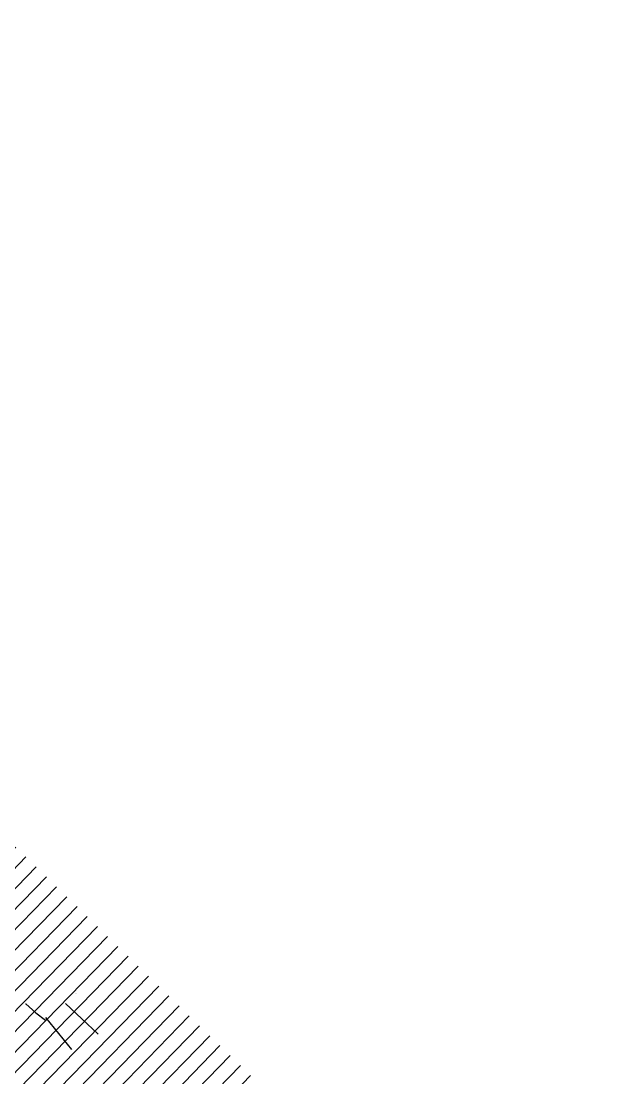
# Model space of a CAD drawing. Extents: x 577299 to 581055, y 2342699 to 2346415.
# Drawn here: x 579521.7 to 579698.5, y 2344991.1 to 2345315.8 of the extents above; entities that cross this region are included whole.
import ezdxf

# ---------------------------------------------------------------- set-up
doc = ezdxf.new("R2010")
doc.units = 0
doc.header["$LTSCALE"] = 10
doc.header["$MEASUREMENT"] = 0
doc.linetypes.add('ACAD_ISO10W100', pattern=[18, 12, -3, 0, -3])
doc.linetypes.add('CENTER', pattern=[2, 1.25, -0.25, 0.25, -0.25])
for name, color, linetype, lineweight in [('1-ho-ht', 50, 'Continuous', 20), ('bo-o-ht', 2, 'Continuous', 25), ('bo-tdc', 32, 'Continuous', 50), ('whe', 142, 'Continuous', 35), ('wlong-duong', 40, 'Continuous', 53)]:
    doc.layers.add(name, color=color, linetype=linetype, lineweight=lineweight)
for name, color, linetype in [('Lopduong', 7, 'Continuous'), ('MUONG', 4, 'Continuous'), ('THUA', 60, 'Continuous'), ('Tim dg', 6, 'CENTER')]:
    doc.layers.add(name, color=color, linetype=linetype)
doc.linetypes.add('TALUYKEPTRAI', pattern='A,0,[130,ltypeshp.shx,S=0.125,R=0,X=0,Y=-0.125],0.2,[130,ltypeshp.shx,S=0.125,R=0,X=0,Y=-0.125],0.2,[130,ltypeshp.shx,S=0.25,R=0,X=0,Y=-0.25],0.2,0', length=0.6)

msp = doc.modelspace()

# ---------------------------------------------------------------- hatches: boundary and pattern name
at = {"layer": '1-ho-ht', "extrusion": (-8.80861e-05, -0.0001149, 1)}
h = msp.add_hatch(dxfattribs=at)
h.set_pattern_fill('LINE', color=256, scale=35, angle=225.7777, style=0)
h.set_pattern_definition([(225.7776545, (-1471791.1228, 1069184.581), (3.135294124, -3.05132033), [])])
edge = h.paths.add_edge_path()
edge.add_line((579698.45, 2344888.39), (579475.6, 2345105.27))
edge.add_line((579475.6, 2345105.27), (579469.7, 2345101.5))
edge.add_line((579469.7, 2345101.5), (579447.69, 2345085.66))
edge.add_line((579447.69, 2345085.66), (579441.23, 2345081.39))
edge.add_line((579441.23, 2345081.39), (579517.72, 2344968.56))
edge.add_arc((580635.8, 2345856.95), 1428.05, 218.46948, 222.15297)
edge.add_line((579577.11, 2344898.57), (579612.69, 2344858.6))
edge.add_line((579612.69, 2344858.6), (579643.84, 2344826.83))
edge.add_line((579643.84, 2344826.83), (579697.78, 2344887.55))
edge.add_line((579697.78, 2344887.55), (579698.45, 2344888.39))

# ---------------------------------------------------------------- linework, layer by layer
at = {"layer": 'bo-o-ht', "extrusion": (-8.80861e-05, -0.0001149, 1), "elevation": 1.01}
msp.add_lwpolyline([(579475.6, 2345105.27), (579469.7, 2345101.5), (579447.69, 2345085.66), (579441.23, 2345081.39), (579517.72, 2344968.56, 0.016074), (579577.11, 2344898.57), (579612.69, 2344858.6), (579634.11, 2344836.76), (579643.84, 2344826.83), (579697.78, 2344887.55), (579698.45, 2344888.39)], format="xyb", dxfattribs=at)
at = {"layer": 'bo-tdc', "extrusion": (-8.80861e-05, -0.0001149, 1), "elevation": 1.01}
msp.add_lwpolyline([(579416.83, 2345056.75), (579423.88, 2345056.28), (579598.69, 2344856.45), (579631.04, 2344823.46), (579631, 2344819.22), (579613.87, 2344802.41), (579609.62, 2344802.46), (579583.02, 2344829.59), (579558.67, 2344857.26), (579401.61, 2345036.8), (579402.09, 2345043.86)], close=True, dxfattribs=at)
msp.add_lwpolyline([(579392.97, 2345029.24), (579385.92, 2345029.71), (579371.32, 2345016.94), (579370.84, 2345009.88), (579544.36, 2344811.53), (579553.71, 2344800.84), (579560.45, 2344793.45), (579569.09, 2344784.52), (579579.99, 2344773.4), (579584.23, 2344773.36), (579601.34, 2344790.2), (579601.37, 2344794.44), (579592.31, 2344803.68), (579581.81, 2344814.39), (579573.33, 2344823.07), (579500.38, 2344906.46), (579392.97, 2345029.24)], dxfattribs=at)
at = {"layer": 'Lopduong', "color": 3, "linetype": 'TALUYKEPTRAI', "ltscale": 4, "extrusion": (-8.80861e-05, -0.0001149, 1), "elevation": 0.85}
for points in [[(579535.38, 2345013.91), (579545.32, 2345004.51)], [(579537.28, 2344999.78), (579529.29, 2345009.67)]]:
    msp.add_lwpolyline(points, dxfattribs=at)
at = {"layer": 'MUONG', "extrusion": (-8.80861e-05, -0.0001149, 1), "elevation": 0.85}
msp.add_lwpolyline([(579523.03, 2345013.85), (579523.11, 2345013.79), (579526.25, 2345011.05), (579529.21, 2345008.78)], dxfattribs=at)
at = {"layer": 'THUA', "extrusion": (-8.80861e-05, -0.0001149, 1)}
msp.add_line((579538.44, 2345016.89), (579538.44, 2345016.89), dxfattribs=at)
at = {"layer": 'THUA', "extrusion": (-0.014416, -0.007239, 0.99987)}
msp.add_line((579538.58, 2345016.87), (579538.58, 2345016.87), dxfattribs=at)
at = {"layer": 'Tim dg', "linetype": 'ACAD_ISO10W100', "ltscale": 0.8, "extrusion": (-8.80861e-05, -0.0001149, 1), "elevation": 1.01}
for points in [[(579602.8, 2344860.48), (579204.48, 2345315.8)], [(579577.65, 2344826.85), (579173.31, 2345289.07)]]:
    msp.add_lwpolyline(points, dxfattribs=at)
at = {"layer": 'whe', "extrusion": (-8.80861e-05, -0.0001149, 1), "elevation": 1.01}
for points in [[(579598.48, 2344856.7), (579423.88, 2345056.28), (579416.83, 2345056.75), (579402.09, 2345043.86), (579401.61, 2345036.8), (579581.76, 2344830.87)], [(579598.48, 2344856.7), (579423.88, 2345056.28), (579416.83, 2345056.75), (579402.09, 2345043.86), (579401.61, 2345036.8), (579581.76, 2344830.87)], [(579573.33, 2344823.07), (579392.97, 2345029.24), (579385.92, 2345029.71), (579371.32, 2345016.94), (579370.84, 2345009.88), (579535.31, 2344821.88)], [(579573.33, 2344823.07), (579392.97, 2345029.24), (579385.92, 2345029.71), (579371.32, 2345016.94), (579370.84, 2345009.88), (579535.31, 2344821.88)]]:
    msp.add_lwpolyline(points, dxfattribs=at)
msp.add_lwpolyline([(579499.75, 2344994.83), (579510.89, 2344978.32, 0.031861), (579538.12, 2344943.05), (579554.45, 2344924.47)], format="xyb", dxfattribs=at)
msp.add_lwpolyline([(579499.75, 2344994.83), (579510.89, 2344978.32, 0.031861), (579538.12, 2344943.05), (579554.45, 2344924.47)], format="xyb", dxfattribs=at)
at = {"layer": 'wlong-duong', "extrusion": (-8.80861e-05, -0.0001149, 1), "elevation": 1.01}
for points in [[(579600.73, 2344858.67), (579424.82, 2345059.76, 0.414214), (579416.35, 2345060.33), (579398.61, 2345044.8, 0.414214), (579398.04, 2345036.33), (579579.72, 2344828.66)], [(579600.73, 2344858.67), (579424.82, 2345059.76, 0.414214), (579416.35, 2345060.33), (579398.61, 2345044.8, 0.414214), (579398.04, 2345036.33), (579579.72, 2344828.66)], [(579575.59, 2344825.04), (579393.91, 2345032.72, 0.414214), (579385.44, 2345033.28), (579367.84, 2345017.88, 0.414214), (579367.27, 2345009.41), (579533.51, 2344819.39)], [(579575.59, 2344825.04), (579393.91, 2345032.72, 0.414214), (579385.44, 2345033.28), (579367.84, 2345017.88, 0.414214), (579367.27, 2345009.41), (579533.51, 2344819.39)], [(579495.12, 2344996.33), (579508.23, 2344976.91, 0.031276), (579534.91, 2344942.25), (579546.54, 2344928.95)], [(579495.12, 2344996.33), (579508.23, 2344976.91, 0.031276), (579534.91, 2344942.25), (579546.54, 2344928.95)]]:
    msp.add_lwpolyline(points, format="xyb", dxfattribs=at)

doc.saveas('drawing.dxf')
